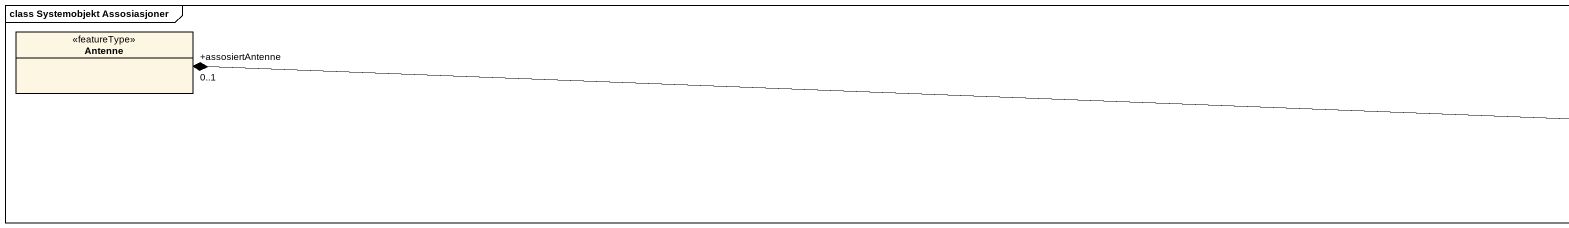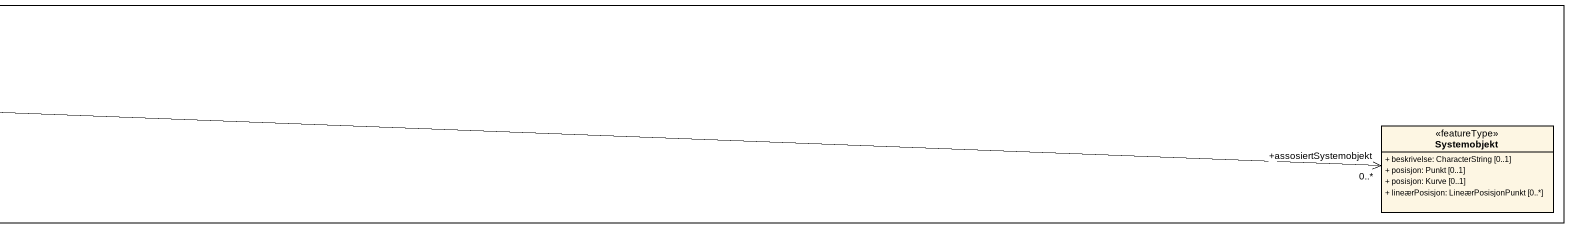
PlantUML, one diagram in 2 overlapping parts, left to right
@startuml
mainframe class Systemobjekt Assosiasjoner
hide circle
hide empty members
skinparam classAttributeIconSize 0
class Antenne <<featureType>>
class Systemobjekt <<featureType>> {
  + beskrivelse: CharacterString [0..1]
  + posisjon: Punkt [0..1]
  + posisjon: Kurve [0..1]
  + lineærPosisjon: LineærPosisjonPunkt [0..*]
}
Systemobjekt "+assosiertSystemobjekt\n0..*" <-left-* "+assosiertAntenne\n0..1" Antenne
@enduml
